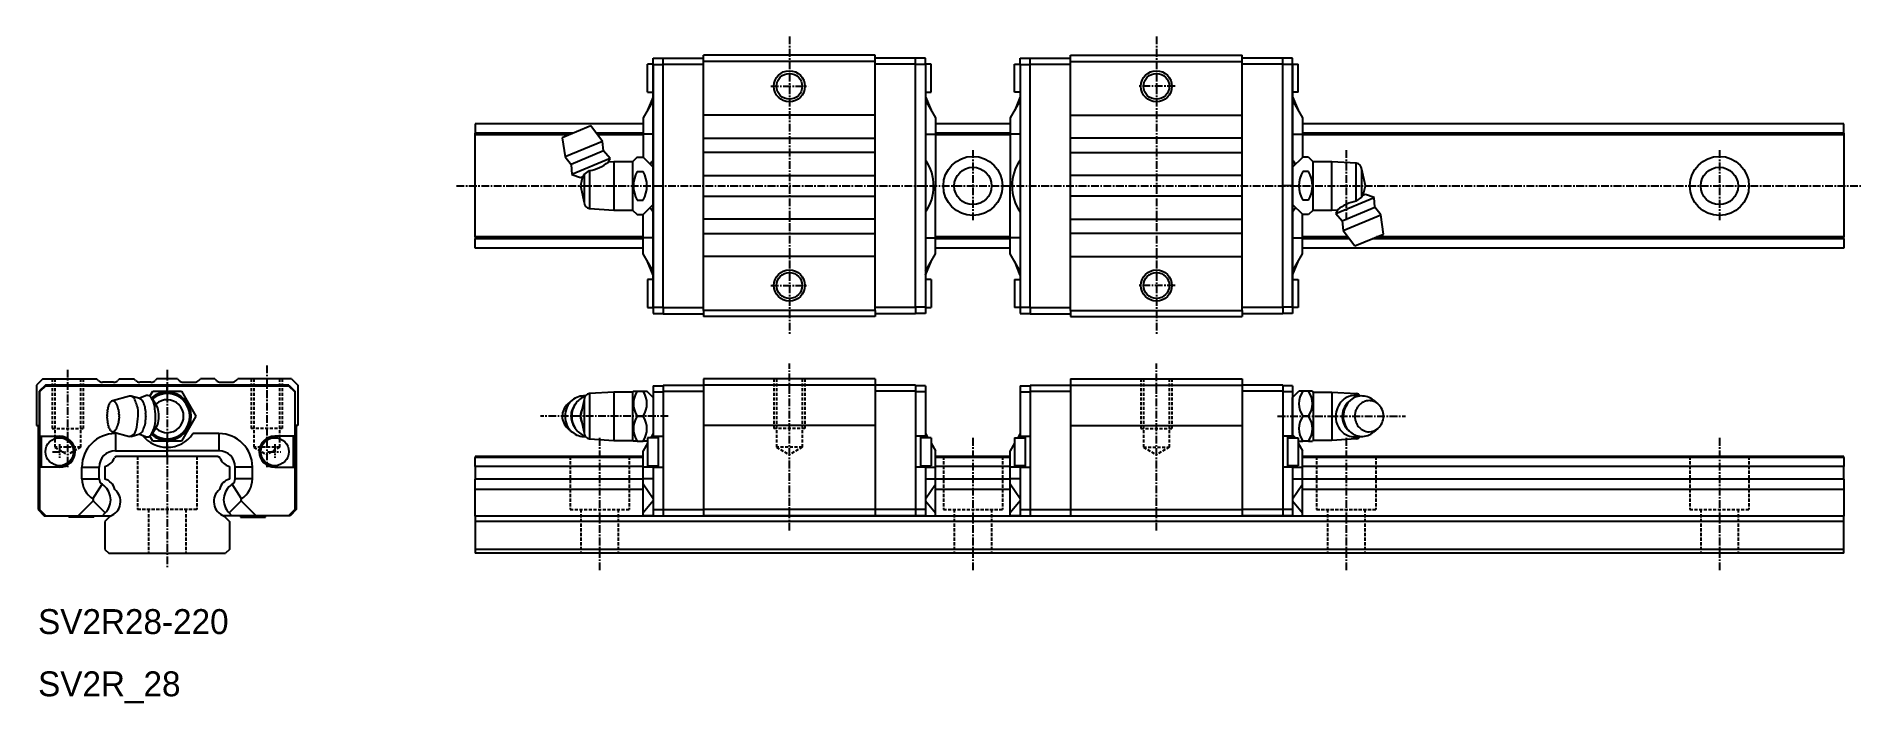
# Model space of a CAD drawing. Extents: x 10 to 303, y 9 to 116.
import ezdxf

# ---------------------------------------------------------------- set-up
doc = ezdxf.new("R2010")
doc.units = 0
doc.linetypes.add('CENTER', pattern=[2, 1.25, -0.25, 0.25, -0.25])
doc.linetypes.add('DASHED', pattern=[0.75, 0.5, -0.25])
doc.layers.get('0').update_dxf_attribs({"linetype": 'CONTINUOUS'})
doc.layers.add('CENTER', color=1, linetype='CENTER')

msp = doc.modelspace()

# ---------------------------------------------------------------- linework, layer by layer
at = {"color": 7, "linetype": 'CONTINUOUS'}
for p, q in [((107.97, 107.05), (107.97, 111.55)), ((108.87, 111.55), (107.97, 111.55)), ((108.87, 112.5), (110.47, 112.5)), ((108.87, 112.5), (110.47, 112.5)), ((108.87, 111.5), (108.87, 112.5)), ((108.87, 111.5), (108.87, 112.5)), ((110.47, 111.55), (110.47, 112.55)), ((110.47, 112.55), (116.97, 112.55)), ((110.47, 72.45), (110.47, 111.55)), ((110.47, 111.55), (116.97, 111.55)), ((144.57, 113), (116.97, 113)), ((116.97, 112), (116.97, 113)), ((116.97, 72), (116.97, 112)), ((144.57, 112), (116.97, 112)), ((144.57, 112), (144.57, 113)), ((151.07, 112.55), (144.57, 112.55)), ((144.57, 72), (144.57, 112)), ((151.07, 111.55), (144.57, 111.55)), ((151.07, 111.55), (151.07, 112.55)), ((152.67, 112.5), (151.07, 112.5)), ((151.07, 72.45), (151.07, 111.55)), ((152.67, 111.5), (152.67, 112.5)), ((153.57, 111.55), (152.67, 111.55)), ((153.57, 107.05), (153.57, 111.55)), ((166.97, 107.05), (166.97, 111.55)), ((166.97, 111.55), (167.87, 111.55)), ((167.87, 112.5), (169.47, 112.5)), ((167.87, 111.5), (167.87, 112.5)), ((169.47, 112.55), (175.97, 112.55)), ((169.47, 111.55), (169.47, 112.55)), ((169.47, 72.45), (169.47, 111.55)), ((169.47, 111.55), (175.97, 111.55)), ((175.97, 113), (203.57, 113)), ((175.97, 112), (175.97, 113)), ((175.97, 72), (175.97, 112)), ((175.97, 112), (203.57, 112)), ((203.57, 112), (203.57, 113)), ((210.07, 112.55), (203.57, 112.55)), ((203.57, 72), (203.57, 112)), ((210.07, 111.55), (203.57, 111.55)), ((210.07, 111.55), (210.07, 112.55)), ((211.67, 112.5), (210.07, 112.5)), ((211.67, 112.5), (210.07, 112.5)), ((210.07, 72.45), (210.07, 111.55)), ((211.67, 111.5), (211.67, 112.5)), ((211.67, 111.5), (211.67, 112.5)), ((211.67, 111.55), (212.57, 111.55)), ((212.57, 107.05), (212.57, 111.55)), ((108.87, 92), (108.87, 111.5)), ((108.87, 111.5), (108.87, 92)), ((108.87, 111.5), (110.47, 111.5)), ((108.87, 111.5), (110.47, 111.5)), ((152.67, 111.5), (151.07, 111.5)), ((152.67, 111.5), (152.67, 72.5)), ((167.87, 111.5), (169.47, 111.5)), ((167.87, 111.5), (167.87, 72.5)), ((211.67, 111.5), (210.07, 111.5)), ((211.67, 111.5), (210.07, 111.5)), ((211.67, 111.5), (211.67, 92)), ((211.67, 92), (211.67, 111.5)), ((108.87, 105.7), (107.27, 102.93)), ((108.87, 105.7), (107.27, 102.93)), ((107.97, 107.05), (108.87, 107.05)), ((108.87, 106.33), (107.99, 104.17)), ((108.87, 106.33), (107.99, 104.17)), ((152.67, 107.05), (153.57, 107.05)), ((152.67, 106.33), (153.55, 104.17)), ((152.67, 105.7), (154.27, 102.93)), ((167.87, 105.7), (166.27, 102.93)), ((167.87, 107.05), (166.97, 107.05)), ((167.87, 106.33), (166.99, 104.17)), ((212.57, 107.05), (211.67, 107.05)), ((211.67, 106.33), (212.55, 104.17)), ((211.67, 106.33), (212.55, 104.17)), ((211.67, 105.7), (213.27, 102.93)), ((211.67, 105.7), (213.27, 102.93)), ((107.27, 102.93), (107.27, 100.33)), ((107.27, 102.93), (107.27, 100.33)), ((144.57, 103.35), (116.97, 103.35)), ((154.27, 102.93), (154.27, 100.33)), ((166.27, 102.93), (166.27, 100.33)), ((175.97, 103.35), (203.57, 103.35)), ((213.27, 102.93), (213.27, 100.33)), ((213.27, 102.93), (213.27, 100.33)), ((107.27, 102), (80.27, 102)), ((80.27, 102), (80.27, 100.48)), ((96.09, 100.48), (80.27, 100.48)), ((80.27, 100.2), (80.27, 100.48)), ((80.27, 83.8), (80.27, 100.2)), ((95.4, 100.2), (80.27, 100.2)), ((98.88, 101.64), (94.26, 99.73)), ((100.73, 99.16), (98.88, 101.64)), ((107.27, 100.48), (99.75, 100.48)), ((107.27, 100.2), (99.96, 100.2)), ((107.27, 100.33), (107.27, 96.6)), ((107.27, 100.33), (107.27, 96.6)), ((108.87, 100.33), (107.27, 100.33)), ((108.87, 100.33), (107.27, 100.33)), ((152.67, 100.33), (154.27, 100.33)), ((166.27, 102), (154.27, 102)), ((166.27, 100.48), (154.27, 100.48)), ((154.27, 100.33), (154.27, 92)), ((166.27, 100.2), (154.27, 100.2)), ((166.27, 100.33), (166.27, 92)), ((167.87, 100.33), (166.27, 100.33)), ((211.67, 100.33), (213.27, 100.33)), ((211.67, 100.33), (213.27, 100.33)), ((300.27, 102), (213.27, 102)), ((300.27, 100.48), (213.27, 100.48)), ((213.27, 100.33), (213.27, 96.6)), ((213.27, 100.33), (213.27, 96.6)), ((300.27, 100.2), (213.27, 100.2)), ((300.27, 100.48), (300.27, 102)), ((300.27, 100.48), (300.27, 100.2)), ((300.27, 100.2), (300.27, 83.8)), ((94.26, 99.73), (94.71, 96.67)), ((100.73, 99.16), (94.71, 96.67)), ((100.91, 97.61), (95.68, 95.44)), ((100.91, 97.61), (100.73, 99.16)), ((101.96, 96.42), (100.91, 97.61)), ((116.97, 99.65), (144.57, 99.65)), ((144.57, 97.35), (116.97, 97.35)), ((203.57, 99.65), (175.97, 99.65)), ((175.97, 97.35), (203.57, 97.35)), ((94.71, 96.67), (95.68, 95.44)), ((95.68, 95.44), (95.78, 93.86)), ((101.96, 96.42), (95.78, 93.86)), ((97.77, 93.81), (98.65, 94.45)), ((98.65, 94.45), (98.65, 88.36)), ((101.68, 95.82), (101.96, 96.42)), ((102.57, 95.87), (101.68, 95.82)), ((101.68, 95.82), (101.68, 95.82)), ((101.68, 95.82), (101.68, 95.82)), ((102.57, 95.87), (102.57, 88.12)), ((105.57, 95.87), (102.57, 95.87)), ((106.31, 96.62), (105.57, 95.87)), ((105.57, 95.87), (105.57, 88.12)), ((106.31, 96.62), (107.25, 96.62)), ((106.31, 94.31), (107.25, 94.31)), ((108.87, 95), (107.25, 96.62)), ((211.67, 95), (213.29, 96.62)), ((214.23, 96.62), (213.29, 96.62)), ((214.23, 94.31), (213.29, 94.31)), ((214.23, 96.62), (214.97, 95.87)), ((217.97, 95.87), (214.97, 95.87)), ((214.97, 88.12), (214.97, 95.87)), ((217.97, 88.12), (217.97, 95.87)), ((221.89, 95.64), (217.97, 95.87)), ((221.89, 89.55), (221.89, 95.64)), ((222.77, 90.19), (222.77, 94.65)), ((223.37, 92), (222.77, 94.65)), ((95.78, 93.86), (97.17, 93.36)), ((97.17, 93.36), (97.65, 93.55)), ((97.51, 93.5), (97.17, 92)), ((97.17, 92), (97.77, 89.35)), ((97.65, 93.55), (97.77, 93.81)), ((97.77, 93.81), (97.77, 89.35)), ((108.87, 72.5), (108.87, 92)), ((108.87, 92), (108.87, 72.5)), ((108.87, 92), (108.87, 72.5)), ((108.87, 92), (110.47, 92)), ((116.97, 93.65), (144.57, 93.65)), ((154.27, 92), (153.94, 92)), ((154.27, 83.67), (154.27, 92)), ((166.27, 83.67), (166.27, 92)), ((166.27, 92), (166.6, 92)), ((203.57, 93.65), (175.97, 93.65)), ((211.67, 92), (210.07, 92)), ((211.67, 92), (211.67, 72.5)), ((211.67, 92), (211.67, 72.5)), ((211.67, 72.5), (211.67, 92)), ((223.03, 90.5), (223.37, 92)), ((98.65, 88.36), (102.57, 88.12)), ((102.57, 88.12), (105.57, 88.12)), ((105.57, 88.12), (106.31, 87.38)), ((106.31, 89.69), (107.25, 89.69)), ((107.25, 87.38), (108.87, 89)), ((116.97, 90.35), (144.57, 90.35)), ((203.57, 90.35), (175.97, 90.35)), ((213.29, 87.38), (211.67, 89)), ((214.23, 89.69), (213.29, 89.69)), ((214.97, 88.12), (214.23, 87.38)), ((214.97, 88.12), (217.97, 88.12)), ((217.97, 88.12), (218.86, 88.18)), ((218.59, 87.58), (224.76, 90.14)), ((218.86, 88.18), (218.59, 87.58)), ((218.86, 88.18), (218.86, 88.18)), ((218.86, 88.18), (218.86, 88.18)), ((219.63, 86.39), (224.86, 88.56)), ((221.89, 89.55), (222.77, 90.19)), ((222.77, 90.19), (222.89, 90.45)), ((223.37, 90.64), (222.89, 90.45)), ((224.76, 90.14), (223.37, 90.64)), ((224.86, 88.56), (224.76, 90.14)), ((225.83, 87.33), (224.86, 88.56)), ((106.31, 87.38), (107.25, 87.38)), ((107.27, 83.67), (107.27, 87.4)), ((107.27, 83.67), (107.27, 87.4)), ((107.27, 83.67), (107.27, 87.4)), ((144.57, 86.65), (116.97, 86.65)), ((175.97, 86.65), (203.57, 86.65)), ((213.27, 83.67), (213.27, 87.4)), ((213.27, 83.67), (213.27, 87.4)), ((213.27, 83.67), (213.27, 87.4)), ((214.23, 87.38), (213.29, 87.38)), ((218.59, 87.58), (219.63, 86.39)), ((219.63, 86.39), (219.81, 84.84)), ((219.81, 84.84), (225.83, 87.33)), ((226.28, 84.27), (225.83, 87.33)), ((107.27, 83.8), (80.27, 83.8)), ((80.27, 83.8), (80.27, 83.52)), ((107.27, 83.52), (80.27, 83.52)), ((80.27, 82), (80.27, 83.52)), ((107.27, 81.07), (107.27, 83.67)), ((108.87, 83.67), (107.27, 83.67)), ((107.27, 81.07), (107.27, 83.67)), ((108.87, 83.67), (107.27, 83.67)), ((107.27, 81.07), (107.27, 83.67)), ((108.87, 83.67), (107.27, 83.67)), ((116.97, 84.35), (144.57, 84.35)), ((152.67, 83.67), (154.27, 83.67)), ((166.27, 83.8), (154.27, 83.8)), ((154.27, 81.07), (154.27, 83.67)), ((166.27, 83.52), (154.27, 83.52)), ((167.87, 83.67), (166.27, 83.67)), ((166.27, 81.07), (166.27, 83.67)), ((203.57, 84.35), (175.97, 84.35)), ((211.67, 83.67), (213.27, 83.67)), ((211.67, 83.67), (213.27, 83.67)), ((211.67, 83.67), (213.27, 83.67)), ((220.58, 83.8), (213.27, 83.8)), ((213.27, 81.07), (213.27, 83.67)), ((213.27, 81.07), (213.27, 83.67)), ((213.27, 81.07), (213.27, 83.67)), ((220.79, 83.52), (213.27, 83.52)), ((219.81, 84.84), (221.66, 82.36)), ((221.66, 82.36), (226.28, 84.27)), ((300.27, 83.52), (224.45, 83.52)), ((300.27, 83.8), (225.14, 83.8)), ((300.27, 83.52), (300.27, 83.8)), ((300.27, 83.52), (300.27, 82)), ((107.27, 82), (80.27, 82)), ((108.87, 78.3), (107.27, 81.07)), ((108.87, 78.3), (107.27, 81.07)), ((108.87, 78.3), (107.27, 81.07)), ((108.87, 77.67), (107.99, 79.83)), ((108.87, 77.67), (107.99, 79.83)), ((108.87, 77.67), (107.99, 79.83)), ((144.57, 80.65), (116.97, 80.65)), ((152.67, 78.3), (154.27, 81.07)), ((152.67, 77.67), (153.55, 79.83)), ((166.27, 82), (154.27, 82)), ((167.87, 78.3), (166.27, 81.07)), ((167.87, 77.67), (166.99, 79.83)), ((175.97, 80.65), (203.57, 80.65)), ((211.67, 78.3), (213.27, 81.07)), ((211.67, 78.3), (213.27, 81.07)), ((211.67, 78.3), (213.27, 81.07)), ((211.67, 77.67), (212.55, 79.83)), ((211.67, 77.67), (212.55, 79.83)), ((211.67, 77.67), (212.55, 79.83)), ((300.27, 82), (213.27, 82)), ((108.87, 76.95), (107.97, 76.95)), ((107.97, 76.95), (107.97, 72.45)), ((153.57, 76.95), (152.67, 76.95)), ((153.57, 76.95), (153.57, 72.45)), ((166.97, 76.95), (166.97, 72.45)), ((166.97, 76.95), (167.87, 76.95)), ((211.67, 76.95), (212.57, 76.95)), ((212.57, 76.95), (212.57, 72.45)), ((107.97, 72.45), (108.87, 72.45)), ((108.87, 72.5), (108.87, 71.5)), ((108.87, 72.5), (108.87, 71.5)), ((108.87, 72.5), (108.87, 71.5)), ((108.87, 72.5), (110.47, 72.5)), ((108.87, 72.5), (110.47, 72.5)), ((108.87, 72.5), (110.47, 72.5)), ((108.87, 71.5), (110.47, 71.5)), ((108.87, 71.5), (110.47, 71.5)), ((108.87, 71.5), (110.47, 71.5)), ((110.47, 72.45), (110.47, 71.45)), ((110.47, 72.45), (116.97, 72.45)), ((110.47, 71.45), (116.97, 71.45)), ((144.57, 72), (116.97, 72)), ((116.97, 72), (116.97, 71)), ((144.57, 71), (116.97, 71)), ((151.07, 72.45), (144.57, 72.45)), ((144.57, 72), (144.57, 71)), ((151.07, 71.45), (144.57, 71.45)), ((152.67, 72.5), (151.07, 72.5)), ((151.07, 72.45), (151.07, 71.45)), ((152.67, 71.5), (151.07, 71.5)), ((152.67, 72.5), (152.67, 71.5)), ((152.67, 72.45), (153.57, 72.45)), ((167.87, 72.45), (166.97, 72.45)), ((167.87, 72.5), (169.47, 72.5)), ((167.87, 72.5), (167.87, 71.5)), ((167.87, 71.5), (169.47, 71.5)), ((169.47, 72.45), (169.47, 71.45)), ((169.47, 72.45), (175.97, 72.45)), ((169.47, 71.45), (175.97, 71.45)), ((175.97, 72), (203.57, 72)), ((175.97, 72), (175.97, 71)), ((175.97, 71), (203.57, 71)), ((210.07, 72.45), (203.57, 72.45)), ((203.57, 72), (203.57, 71)), ((210.07, 71.45), (203.57, 71.45)), ((211.67, 72.5), (210.07, 72.5)), ((211.67, 72.5), (210.07, 72.5)), ((211.67, 72.5), (210.07, 72.5)), ((210.07, 72.45), (210.07, 71.45)), ((211.67, 71.5), (210.07, 71.5)), ((211.67, 71.5), (210.07, 71.5)), ((211.67, 71.5), (210.07, 71.5)), ((211.67, 72.5), (211.67, 71.5)), ((211.67, 72.5), (211.67, 71.5)), ((211.67, 72.5), (211.67, 71.5)), ((212.57, 72.45), (211.67, 72.45)), ((10.75, 61), (9.75, 60)), ((9.75, 60), (9.75, 53.5)), ((11.2, 60), (10.2, 59)), ((10.2, 59), (10.2, 40)), ((11.25, 59.9), (10.25, 58.9)), ((11.25, 59.9), (10.25, 58.9)), ((10.25, 58.9), (10.25, 51.8)), ((10.25, 58.9), (10.25, 51.8)), ((10.75, 61), (19.4, 61)), ((50.3, 60), (11.2, 60)), ((30.75, 59.9), (11.25, 59.9)), ((11.25, 59.9), (30.75, 59.9)), ((19.66, 60.74), (19.4, 61)), ((22.14, 60.45), (20.36, 60.45)), ((23.1, 61), (22.84, 60.74)), ((23.1, 61), (25.4, 61)), ((25.66, 60.74), (25.4, 61)), ((28.14, 60.45), (26.36, 60.45)), ((27.98, 58.2), (28.44, 59)), ((28.44, 59), (33.06, 59)), ((29.1, 61), (28.84, 60.74)), ((32.4, 61), (29.1, 61)), ((50.25, 59.9), (30.75, 59.9)), ((30.75, 59.9), (50.25, 59.9)), ((30.75, 59.9), (50.25, 59.9)), ((30.75, 59), (30.75, 59.9)), ((32.4, 61), (32.66, 60.74)), ((33.06, 59), (35.37, 55)), ((33.36, 60.45), (35.14, 60.45)), ((35.84, 60.74), (36.1, 61)), ((38.4, 61), (36.1, 61)), ((38.4, 61), (38.66, 60.74)), ((39.36, 60.45), (41.14, 60.45)), ((41.84, 60.74), (42.1, 61)), ((50.75, 61), (42.1, 61)), ((50.25, 59.9), (51.25, 58.9)), ((50.25, 59.9), (51.25, 58.9)), ((50.25, 59.9), (51.25, 58.9)), ((50.3, 60), (51.3, 59)), ((50.75, 61), (51.75, 60)), ((51.25, 58.9), (51.25, 51.8)), ((51.25, 58.9), (51.25, 51.8)), ((51.25, 58.9), (51.25, 51.8)), ((51.3, 59), (51.3, 40)), ((51.75, 60), (51.75, 53.5)), ((102.57, 58.87), (98.65, 58.64)), ((105.57, 58.87), (102.57, 58.87)), ((102.57, 58.87), (102.57, 51.12)), ((105.7, 59), (105.57, 58.87)), ((105.57, 58.87), (105.57, 51.12)), ((105.7, 59), (106.31, 59)), ((106.31, 59), (107.25, 59)), ((107.25, 59), (107.87, 59)), ((108.87, 58), (107.87, 59)), ((108.87, 59.9), (110.47, 59.9)), ((108.87, 59.9), (110.47, 59.9)), ((108.87, 59.9), (110.47, 59.9)), ((108.87, 59.9), (108.87, 58.9)), ((108.87, 59.9), (108.87, 58.9)), ((108.87, 59.9), (108.87, 58.9)), ((108.87, 58.9), (110.47, 58.9)), ((108.87, 58.9), (110.47, 58.9)), ((108.87, 58.9), (110.47, 58.9)), ((108.87, 58.9), (108.87, 51.8)), ((108.87, 58.9), (108.87, 51.8)), ((108.87, 58.9), (108.87, 51.8)), ((110.47, 60), (110.47, 59)), ((110.47, 60), (116.97, 60)), ((110.47, 59), (110.47, 40)), ((110.47, 59), (116.97, 59)), ((144.57, 61), (116.97, 61)), ((116.97, 61), (116.97, 60)), ((144.57, 60), (116.97, 60)), ((116.97, 60), (116.97, 53.5)), ((144.57, 61), (144.57, 60)), ((151.07, 60), (144.57, 60)), ((144.57, 60), (144.57, 53.5)), ((151.07, 59), (144.57, 59)), ((151.07, 60), (151.07, 59)), ((152.67, 59.9), (151.07, 59.9)), ((151.07, 59), (151.07, 40)), ((152.67, 58.9), (151.07, 58.9)), ((152.67, 59.9), (152.67, 58.9)), ((152.67, 58.9), (152.67, 51.8)), ((167.87, 59.9), (169.47, 59.9)), ((167.87, 59.9), (167.87, 58.9)), ((167.87, 58.9), (169.47, 58.9)), ((167.87, 58.9), (167.87, 51.8)), ((169.47, 60), (175.97, 60)), ((169.47, 60), (169.47, 59)), ((169.47, 59), (169.47, 40)), ((169.47, 59), (175.97, 59)), ((175.97, 61), (203.57, 61)), ((175.97, 61), (175.97, 60)), ((175.97, 60), (203.57, 60)), ((175.97, 60), (175.97, 53.5)), ((203.57, 61), (203.57, 60)), ((203.57, 60), (203.57, 53.5)), ((210.07, 60), (203.57, 60)), ((210.07, 59), (203.57, 59)), ((210.07, 60), (210.07, 59)), ((211.67, 59.9), (210.07, 59.9)), ((211.67, 59.9), (210.07, 59.9)), ((211.67, 59.9), (210.07, 59.9)), ((210.07, 59), (210.07, 40)), ((211.67, 58.9), (210.07, 58.9)), ((211.67, 58.9), (210.07, 58.9)), ((211.67, 58.9), (210.07, 58.9)), ((211.67, 59.9), (211.67, 58.9)), ((211.67, 59.9), (211.67, 58.9)), ((211.67, 59.9), (211.67, 58.9)), ((211.67, 58), (212.67, 59)), ((211.67, 58.9), (211.67, 51.8)), ((211.67, 58.9), (211.67, 51.8)), ((211.67, 58.9), (211.67, 51.8)), ((213.29, 59), (212.67, 59)), ((214.23, 59), (213.29, 59)), ((214.85, 59), (214.23, 59)), ((214.85, 59), (214.97, 58.87)), ((214.97, 58.87), (214.97, 55)), ((214.97, 58.87), (217.97, 58.87)), ((217.97, 58.87), (217.97, 55)), ((217.97, 58.87), (221.89, 58.64)), ((24.71, 58.24), (21.97, 57.49)), ((26.35, 57.82), (24.98, 58.24)), ((27.43, 58.31), (26.21, 57.86)), ((28.61, 57.42), (28.19, 57.98)), ((28.94, 56.93), (28.61, 57.42)), ((29.2, 56.43), (28.94, 56.93)), ((95.88, 57.58), (95.16, 56.98)), ((97.77, 57.65), (97.17, 55)), ((97.77, 57.65), (97.77, 52.35)), ((98.65, 58.64), (98.65, 51.36)), ((211.67, 52), (211.67, 58)), ((220.45, 57.07), (220.76, 57.38)), ((221.89, 58.64), (221.89, 58.33)), ((224.66, 57.58), (225.38, 56.98)), ((9.75, 53.5), (10, 53.5)), ((10, 53.5), (10, 40)), ((28.61, 52.58), (28.94, 53.07)), ((28.94, 53.07), (29.2, 53.57)), ((35.37, 55), (33.06, 51)), ((51.5, 53.5), (51.5, 40)), ((51.75, 53.5), (51.5, 53.5)), ((97.17, 55), (97.77, 52.35)), ((106.31, 55), (107.25, 55)), ((116.97, 53.5), (116.97, 40)), ((144.57, 53.5), (116.97, 53.5)), ((144.57, 53.5), (144.57, 40)), ((175.97, 53.5), (203.57, 53.5)), ((175.97, 53.5), (175.97, 40)), ((203.57, 53.5), (203.57, 40)), ((214.23, 55), (213.29, 55)), ((214.97, 55), (214.97, 51.12)), ((217.97, 55), (217.97, 51.12)), ((220.76, 52.62), (220.45, 52.93)), ((225.38, 53.02), (224.66, 52.42)), ((10.25, 51.8), (13.45, 51.8)), ((10.25, 51.8), (13.45, 51.8)), ((10.5, 51.8), (10.5, 46.8)), ((10.5, 51.8), (10.5, 46.8)), ((21.97, 52.51), (24.71, 51.76)), ((22.42, 52.2), (22.42, 49.43)), ((22.42, 52.2), (22.42, 49.43)), ((24.98, 51.76), (26.35, 52.18)), ((26.21, 52.14), (27.43, 51.69)), ((28.44, 51), (27.98, 51.8)), ((28.19, 52.02), (28.61, 52.58)), ((33.06, 51), (28.44, 51)), ((30.75, 50), (30.75, 51)), ((30.75, 49.43), (30.75, 50)), ((30.75, 49.43), (30.75, 50)), ((30.75, 49.43), (30.75, 50)), ((39.08, 52.2), (34.89, 52.2)), ((39.08, 52.2), (34.89, 52.2)), ((39.08, 52.2), (34.89, 52.2)), ((39.08, 52.2), (39.08, 49.43)), ((39.08, 52.2), (39.08, 49.43)), ((39.08, 52.2), (39.08, 49.43)), ((51.25, 51.8), (48.05, 51.8)), ((51.25, 51.8), (48.05, 51.8)), ((51.25, 51.8), (48.05, 51.8)), ((51, 51.8), (51, 46.8)), ((51, 51.8), (51, 46.8)), ((98.65, 51.36), (102.57, 51.12)), ((102.57, 51.12), (105.57, 51.12)), ((105.57, 51.12), (105.7, 51)), ((106.31, 51), (105.7, 51)), ((106.31, 51), (107.25, 51)), ((107.87, 51), (107.25, 51)), ((107.97, 50.64), (107.27, 49.43)), ((107.97, 50.64), (107.27, 49.43)), ((107.97, 50.64), (107.27, 49.43)), ((107.87, 51), (107.97, 51.1)), ((107.97, 51.55), (107.97, 47.05)), ((109.67, 51.55), (107.97, 51.55)), ((108.42, 51.55), (108.6, 51.73)), ((108.87, 52.2), (108.5, 51.55)), ((108.87, 52.2), (108.5, 51.55)), ((108.87, 52.2), (108.5, 51.55)), ((108.87, 51.8), (110.47, 51.8)), ((108.87, 51.8), (110.47, 51.8)), ((108.87, 51.8), (110.47, 51.8)), ((108.87, 51.55), (108.87, 51.8)), ((108.87, 51.55), (108.87, 51.8)), ((108.87, 51.55), (108.87, 51.8)), ((109.67, 51.8), (109.67, 46.8)), ((109.67, 51.8), (109.67, 46.8)), ((152.67, 51.8), (151.07, 51.8)), ((151.87, 51.8), (151.87, 46.8)), ((153.57, 51.55), (151.87, 51.55)), ((152.67, 52.2), (153.05, 51.55)), ((152.67, 51.55), (152.67, 51.8)), ((153.57, 51.55), (153.57, 47.05)), ((153.57, 50.64), (154.27, 49.43)), ((166.97, 50.64), (166.27, 49.43)), ((166.97, 51.55), (166.97, 47.05)), ((166.97, 51.55), (168.67, 51.55)), ((167.87, 52.2), (167.5, 51.55)), ((167.87, 51.8), (169.47, 51.8)), ((167.87, 51.55), (167.87, 51.8)), ((168.67, 51.8), (168.67, 46.8)), ((211.67, 51.8), (210.07, 51.8)), ((211.67, 51.8), (210.07, 51.8)), ((211.67, 51.8), (210.07, 51.8)), ((210.87, 51.8), (210.87, 46.8)), ((210.87, 51.8), (210.87, 46.8)), ((210.87, 51.55), (212.57, 51.55)), ((212.12, 51.55), (211.67, 52)), ((211.67, 51.55), (211.67, 51.8)), ((211.67, 51.55), (211.67, 51.8)), ((211.67, 51.55), (211.67, 51.8)), ((212.57, 51.55), (212.57, 47.05)), ((212.67, 51), (212.57, 51.1)), ((212.67, 51), (212.57, 51.1)), ((212.57, 50.64), (213.27, 49.43)), ((212.57, 50.64), (213.27, 49.43)), ((212.57, 50.64), (213.27, 49.43)), ((212.67, 51), (213.29, 51)), ((214.23, 51), (213.29, 51)), ((214.23, 51), (214.85, 51)), ((214.97, 51.12), (214.85, 51)), ((217.97, 51.12), (214.97, 51.12)), ((221.89, 51.36), (217.97, 51.12)), ((221.89, 51.67), (221.89, 51.36)), ((22.55, 48.5), (22.27, 48.34)), ((22.42, 49.43), (30.75, 49.43)), ((22.42, 49.43), (30.75, 49.43)), ((38.95, 48.5), (22.55, 48.5)), ((39.08, 49.43), (30.75, 49.43)), ((39.08, 49.43), (30.75, 49.43)), ((39.08, 49.43), (30.75, 49.43)), ((30.75, 48.5), (30.75, 49.43)), ((38.95, 48.5), (39.23, 48.34)), ((107.27, 48.5), (80.27, 48.5)), ((80.27, 48.5), (80.27, 48.34)), ((107.27, 48.34), (80.27, 48.34)), ((80.27, 46.94), (80.27, 48.34)), ((107.27, 46.83), (107.27, 49.43)), ((107.27, 46.83), (107.27, 49.43)), ((107.27, 46.83), (107.27, 49.43)), ((107.97, 47.05), (109.67, 47.05)), ((108.87, 46.8), (108.87, 47.05)), ((108.87, 46.8), (108.87, 47.05)), ((108.87, 46.8), (108.87, 47.05)), ((151.87, 47.05), (153.57, 47.05)), ((152.67, 46.8), (152.67, 47.05)), ((154.27, 46.83), (154.27, 49.43)), ((166.27, 48.5), (154.27, 48.5)), ((166.27, 48.34), (154.27, 48.34)), ((166.27, 46.83), (166.27, 49.43)), ((168.67, 47.05), (166.97, 47.05)), ((167.87, 46.8), (167.87, 47.05)), ((212.57, 47.05), (210.87, 47.05)), ((211.67, 46.8), (211.67, 47.05)), ((211.67, 46.8), (211.67, 47.05)), ((211.67, 46.8), (211.67, 47.05)), ((213.27, 46.83), (213.27, 49.43)), ((213.27, 46.83), (213.27, 49.43)), ((213.27, 46.83), (213.27, 49.43)), ((300.27, 48.5), (213.27, 48.5)), ((300.27, 48.34), (213.27, 48.34)), ((300.27, 48.34), (300.27, 48.5)), ((300.27, 48.34), (300.27, 46.94)), ((10.25, 46.8), (10.25, 40)), ((10.25, 46.8), (10.25, 40)), ((13.45, 46.8), (10.25, 46.8)), ((13.45, 46.8), (10.25, 46.8)), ((17.05, 44.92), (17.05, 46.83)), ((17.05, 46.83), (19.82, 46.83)), ((17.05, 44.92), (17.05, 46.83)), ((17.05, 46.83), (19.82, 46.83)), ((17.05, 44.92), (19.82, 44.92)), ((17.05, 44.92), (19.82, 44.92)), ((18.8, 41.73), (20.29, 44.07)), ((18.8, 41.73), (20.29, 44.07)), ((19.82, 44.92), (19.82, 46.83)), ((19.82, 44.92), (19.82, 46.83)), ((20.75, 46.94), (20.75, 44.86)), ((40.75, 46.94), (40.75, 44.86)), ((42.7, 41.73), (41.21, 44.07)), ((42.7, 41.73), (41.21, 44.07)), ((42.7, 41.73), (41.21, 44.07)), ((44.45, 46.83), (41.68, 46.83)), ((41.68, 44.92), (41.68, 46.83)), ((44.45, 46.83), (41.68, 46.83)), ((41.68, 44.92), (41.68, 46.83)), ((44.45, 46.83), (41.68, 46.83)), ((41.68, 44.92), (41.68, 46.83)), ((44.45, 44.92), (41.68, 44.92)), ((44.45, 44.92), (41.68, 44.92)), ((44.45, 44.92), (41.68, 44.92)), ((44.45, 44.92), (44.45, 46.83)), ((44.45, 44.92), (44.45, 46.83)), ((44.45, 44.92), (44.45, 46.83)), ((48.05, 46.8), (51.25, 46.8)), ((48.05, 46.8), (51.25, 46.8)), ((48.05, 46.8), (51.25, 46.8)), ((51.25, 46.8), (51.25, 40)), ((51.25, 46.8), (51.25, 40)), ((51.25, 46.8), (51.25, 40)), ((107.27, 46.94), (80.27, 46.94)), ((80.27, 46.94), (80.27, 44.86)), ((107.27, 44.86), (80.27, 44.86)), ((80.27, 43.24), (80.27, 44.86)), ((107.27, 44.92), (107.27, 46.83)), ((108.87, 46.83), (107.27, 46.83)), ((107.27, 44.92), (107.27, 46.83)), ((108.87, 46.83), (107.27, 46.83)), ((107.27, 44.92), (107.27, 46.83)), ((108.87, 46.83), (107.27, 46.83)), ((108.87, 44.92), (107.27, 44.92)), ((107.27, 44.07), (107.27, 44.92)), ((108.87, 44.92), (107.27, 44.92)), ((107.27, 44.07), (107.27, 44.92)), ((108.87, 44.92), (107.27, 44.92)), ((107.27, 44.07), (107.27, 44.92)), ((107.27, 39.46), (107.27, 44.07)), ((108.87, 41.73), (107.27, 44.07)), ((107.27, 39.46), (107.27, 44.07)), ((108.87, 41.73), (107.27, 44.07)), ((107.27, 39.46), (107.27, 44.07)), ((108.87, 41.73), (107.27, 44.07)), ((108.87, 46.8), (110.47, 46.8)), ((108.87, 46.8), (110.47, 46.8)), ((108.87, 46.8), (110.47, 46.8)), ((108.87, 46.8), (108.87, 40)), ((108.87, 46.8), (108.87, 40)), ((108.87, 46.8), (108.87, 40)), ((152.67, 46.8), (151.07, 46.8)), ((152.67, 46.83), (154.27, 46.83)), ((152.67, 46.8), (152.67, 40)), ((152.67, 44.92), (154.27, 44.92)), ((152.67, 41.73), (154.27, 44.07)), ((166.27, 46.94), (154.27, 46.94)), ((154.27, 44.92), (154.27, 46.83)), ((154.27, 44.07), (154.27, 44.92)), ((166.27, 44.86), (154.27, 44.86)), ((154.27, 39.46), (154.27, 44.07)), ((167.87, 46.83), (166.27, 46.83)), ((166.27, 44.92), (166.27, 46.83)), ((166.27, 44.07), (166.27, 44.92)), ((167.87, 44.92), (166.27, 44.92)), ((167.87, 41.73), (166.27, 44.07)), ((166.27, 39.46), (166.27, 44.07)), ((167.87, 46.8), (169.47, 46.8)), ((167.87, 46.8), (167.87, 40)), ((211.67, 46.8), (210.07, 46.8)), ((211.67, 46.8), (210.07, 46.8)), ((211.67, 46.8), (210.07, 46.8)), ((211.67, 46.83), (213.27, 46.83)), ((211.67, 46.83), (213.27, 46.83)), ((211.67, 46.83), (213.27, 46.83)), ((211.67, 46.8), (211.67, 40)), ((211.67, 46.8), (211.67, 40)), ((211.67, 46.8), (211.67, 40)), ((211.67, 44.92), (213.27, 44.92)), ((211.67, 44.92), (213.27, 44.92)), ((211.67, 44.92), (213.27, 44.92)), ((211.67, 41.73), (213.27, 44.07)), ((211.67, 41.73), (213.27, 44.07)), ((211.67, 41.73), (213.27, 44.07)), ((300.27, 46.94), (213.27, 46.94)), ((213.27, 44.92), (213.27, 46.83)), ((213.27, 44.92), (213.27, 46.83)), ((213.27, 44.92), (213.27, 46.83)), ((213.27, 44.07), (213.27, 44.92)), ((213.27, 44.07), (213.27, 44.92)), ((213.27, 44.07), (213.27, 44.92)), ((300.27, 44.86), (213.27, 44.86)), ((213.27, 39.46), (213.27, 44.07)), ((213.27, 39.46), (213.27, 44.07)), ((213.27, 39.46), (213.27, 44.07)), ((300.27, 44.86), (300.27, 46.94)), ((300.27, 44.86), (300.27, 43.24)), ((16.42, 39), (18.84, 41.42)), ((16.42, 39), (18.84, 41.42)), ((18.84, 41.42), (20.8, 39.46)), ((18.84, 41.42), (20.8, 39.46)), ((42.66, 41.42), (40.7, 39.46)), ((42.66, 41.42), (40.7, 39.46)), ((42.66, 41.42), (40.7, 39.46)), ((45.08, 39), (42.66, 41.42)), ((45.08, 39), (42.66, 41.42)), ((45.08, 39), (42.66, 41.42)), ((107.27, 43.24), (80.27, 43.24)), ((80.27, 38.95), (80.27, 43.24)), ((108.87, 41.42), (107.27, 39.46)), ((108.87, 41.42), (107.27, 39.46)), ((108.87, 41.42), (107.27, 39.46)), ((152.67, 41.42), (154.27, 39.46)), ((166.27, 43.24), (154.27, 43.24)), ((167.87, 41.42), (166.27, 39.46)), ((211.67, 41.42), (213.27, 39.46)), ((211.67, 41.42), (213.27, 39.46)), ((211.67, 41.42), (213.27, 39.46)), ((300.27, 43.24), (213.27, 43.24)), ((300.27, 43.24), (300.27, 38.95)), ((10, 40), (11, 39)), ((10.2, 40), (11.2, 39)), ((10.25, 40), (11.25, 39)), ((10.25, 40), (11.25, 39)), ((11, 39), (11.2, 39)), ((11.2, 39), (11.25, 39)), ((11.25, 39), (16.42, 39)), ((11.25, 39), (16.42, 39)), ((14.95, 39), (14.95, 38.8)), ((18.95, 38.8), (14.95, 38.8)), ((16.42, 39), (20.33, 39)), ((16.42, 39), (20.33, 39)), ((18.95, 38.8), (18.95, 39)), ((20.33, 39), (20.8, 39.46)), ((20.33, 39), (20.8, 39.46)), ((20.33, 39), (21.73, 39)), ((20.33, 39), (21.73, 39)), ((21.6, 38.95), (20.75, 38.1)), ((41.17, 39), (39.77, 39)), ((41.17, 39), (39.77, 39)), ((41.17, 39), (39.77, 39)), ((39.9, 38.95), (40.75, 38.1)), ((41.17, 39), (40.7, 39.46)), ((41.17, 39), (40.7, 39.46)), ((41.17, 39), (40.7, 39.46)), ((45.08, 39), (41.17, 39)), ((45.08, 39), (41.17, 39)), ((45.08, 39), (41.17, 39)), ((42.55, 39), (42.55, 38.8)), ((42.55, 38.8), (46.55, 38.8)), ((50.25, 39), (45.08, 39)), ((50.25, 39), (45.08, 39)), ((50.25, 39), (45.08, 39)), ((46.55, 38.8), (46.55, 39)), ((51.25, 40), (50.25, 39)), ((51.25, 40), (50.25, 39)), ((51.25, 40), (50.25, 39)), ((50.3, 39), (50.25, 39)), ((51.3, 40), (50.3, 39)), ((50.5, 39), (50.3, 39)), ((51.5, 40), (50.5, 39)), ((300.27, 38.95), (80.27, 38.95)), ((80.27, 38.95), (80.27, 38.1)), ((107.27, 39), (107.27, 39.46)), ((107.27, 39), (107.27, 39.46)), ((107.27, 39), (107.27, 39.46)), ((108.87, 39), (107.27, 39)), ((108.87, 39), (107.27, 39)), ((108.87, 39), (107.27, 39)), ((108.87, 40), (110.47, 40)), ((108.87, 40), (110.47, 40)), ((108.87, 40), (110.47, 40)), ((108.87, 40), (108.87, 39)), ((108.87, 40), (108.87, 39)), ((108.87, 40), (108.87, 39)), ((108.87, 39), (110.47, 39)), ((108.87, 39), (110.47, 39)), ((108.87, 39), (110.47, 39)), ((110.47, 40), (110.47, 39)), ((110.47, 40), (116.97, 40)), ((110.47, 39), (116.97, 39)), ((144.57, 40), (116.97, 40)), ((116.97, 40), (116.97, 39)), ((144.57, 39), (116.97, 39)), ((151.07, 40), (144.57, 40)), ((144.57, 40), (144.57, 39)), ((151.07, 39), (144.57, 39)), ((152.67, 40), (151.07, 40)), ((151.07, 40), (151.07, 39)), ((152.67, 39), (151.07, 39)), ((152.67, 40), (152.67, 39)), ((152.67, 39), (154.27, 39)), ((154.27, 39), (154.27, 39.46)), ((166.27, 39), (166.27, 39.46)), ((167.87, 39), (166.27, 39)), ((167.87, 40), (169.47, 40)), ((167.87, 40), (167.87, 39)), ((167.87, 39), (169.47, 39)), ((169.47, 40), (169.47, 39)), ((169.47, 40), (175.97, 40)), ((169.47, 39), (175.97, 39)), ((175.97, 40), (175.97, 39)), ((175.97, 40), (203.57, 40)), ((175.97, 39), (203.57, 39)), ((203.57, 40), (203.57, 39)), ((210.07, 40), (203.57, 40)), ((210.07, 39), (203.57, 39)), ((210.07, 40), (210.07, 39)), ((211.67, 40), (210.07, 40)), ((211.67, 40), (210.07, 40)), ((211.67, 40), (210.07, 40)), ((211.67, 39), (210.07, 39)), ((211.67, 39), (210.07, 39)), ((211.67, 39), (210.07, 39)), ((211.67, 40), (211.67, 39)), ((211.67, 40), (211.67, 39)), ((211.67, 40), (211.67, 39)), ((211.67, 39), (213.27, 39)), ((211.67, 39), (213.27, 39)), ((211.67, 39), (213.27, 39)), ((213.27, 39), (213.27, 39.46)), ((213.27, 39), (213.27, 39.46)), ((213.27, 39), (213.27, 39.46)), ((300.27, 38.1), (300.27, 38.95)), ((20.75, 38.1), (20.75, 33.6)), ((40.75, 38.1), (40.75, 33.6)), ((300.27, 38.1), (80.27, 38.1)), ((80.27, 38.1), (80.27, 33.6)), ((300.27, 33.6), (300.27, 38.1)), ((20.75, 33.6), (21.35, 33)), ((21.35, 33), (40.15, 33)), ((40.75, 33.6), (40.15, 33)), ((300.27, 33.6), (80.27, 33.6)), ((80.27, 33.6), (80.27, 33)), ((300.27, 33), (80.27, 33)), ((300.27, 33), (300.27, 33.6))]:
    msp.add_line(p, q, dxfattribs=at)
at = {"color": 3, "linetype": 'DASHED'}
for p, q in [((12.25, 61), (12.25, 53)), ((12.68, 61), (12.68, 50)), ((16.82, 61), (16.82, 50)), ((17.25, 61), (17.25, 53)), ((44.25, 61), (44.25, 53)), ((44.68, 61), (44.68, 50)), ((48.82, 61), (48.82, 50)), ((49.25, 61), (49.25, 53)), ((128.27, 61), (128.27, 53)), ((128.7, 61), (128.7, 50)), ((132.84, 61), (132.84, 50)), ((133.27, 61), (133.27, 53)), ((187.27, 61), (187.27, 53)), ((187.7, 61), (187.7, 50)), ((191.84, 61), (191.84, 50)), ((192.27, 61), (192.27, 53)), ((12.25, 53), (17.25, 53)), ((49.25, 53), (44.25, 53)), ((133.27, 53), (128.27, 53)), ((187.27, 53), (192.27, 53)), ((16.82, 50), (12.68, 50)), ((12.68, 50), (14.75, 48.81)), ((16.82, 50), (14.75, 48.81)), ((48.82, 50), (44.68, 50)), ((44.68, 50), (46.75, 48.81)), ((48.82, 50), (46.75, 48.81)), ((132.84, 50), (128.7, 50)), ((128.7, 50), (130.77, 48.81)), ((132.84, 50), (130.77, 48.81)), ((187.7, 50), (191.84, 50)), ((187.7, 50), (189.77, 48.81)), ((191.84, 50), (189.77, 48.81)), ((26, 48.5), (26, 40)), ((35.5, 48.5), (35.5, 40)), ((95.52, 48.5), (95.52, 40)), ((105.02, 48.5), (105.02, 40)), ((155.52, 48.5), (155.52, 40)), ((165.02, 48.5), (165.02, 40)), ((215.52, 48.5), (215.52, 40)), ((225.02, 48.5), (225.02, 40)), ((275.52, 48.5), (275.52, 40)), ((285.02, 48.5), (285.02, 40)), ((35.5, 40), (26, 40)), ((27.75, 40), (27.75, 33)), ((33.75, 40), (33.75, 33)), ((95.52, 40), (105.02, 40)), ((97.27, 40), (97.27, 33)), ((103.27, 40), (103.27, 33)), ((155.52, 40), (165.02, 40)), ((157.27, 40), (157.27, 33)), ((163.27, 40), (163.27, 33)), ((215.52, 40), (225.02, 40)), ((217.27, 40), (217.27, 33)), ((223.27, 40), (223.27, 33)), ((275.52, 40), (285.02, 40)), ((277.27, 40), (277.27, 33)), ((283.27, 40), (283.27, 33))]:
    msp.add_line(p, q, dxfattribs=at)
at = {"linetype": 'CONTINUOUS'}
for p, q in [((24.98, 58.24), (24.71, 58.24)), ((24.98, 51.76), (24.71, 51.76))]:
    msp.add_line(p, q, dxfattribs=at)
at = {"color": 3, "linetype": 'CONTINUOUS'}
for centre in [(130.77, 108), (189.77, 108), (130.77, 76), (189.77, 76)]:
    msp.add_circle(centre, 2.5, dxfattribs=at)
at = {"color": 7, "linetype": 'CONTINUOUS'}
for centre, radius in [((130.77, 108), 2.07), ((189.77, 108), 2.07), ((160.27, 92), 4.75), ((160.27, 92), 3), ((280.27, 92), 4.75), ((280.27, 92), 3), ((130.77, 76), 2.07), ((189.77, 76), 2.07), ((13.45, 49.3), 2.25), ((48.05, 49.3), 2.25)]:
    msp.add_circle(centre, radius, dxfattribs=at)
for centre, radius, start, end in [((97.23, 101.6), 7.29, 281.2292, 307.55), ((110.32, 92), 4.62, 150.0104, 209.9896), ((103.25, 92), 4.62, 330.0001, 29.9999), ((112.01, 93.49), 4.11, 139.8147, 151.2732), ((112.01, 93.49), 4.11, 139.8147, 151.2732), ((147.27, 92.22), 6.67, 358.1073, 36.0009), ((173.27, 92.22), 6.67, 143.9991, 181.8927), ((208.53, 93.49), 4.11, 28.7268, 40.1853), ((208.53, 93.49), 4.11, 28.7268, 40.1853), ((217.29, 92), 4.62, 150.0001, 209.9999), ((210.23, 92), 4.62, 330.0104, 29.9896), ((221.77, 94.65), 1, 0, 83.2229), ((147.27, 91.78), 6.67, 323.9991, 1.8927), ((173.27, 91.78), 6.67, 178.1073, 216.0009), ((98.77, 89.35), 1, 180, 263.2229), ((112.01, 90.51), 4.11, 208.7268, 220.1853), ((112.01, 90.51), 4.11, 208.7268, 220.1853), ((112.01, 90.51), 4.11, 208.7268, 220.1853), ((208.53, 90.51), 4.11, 319.8147, 331.2732), ((208.53, 90.51), 4.11, 319.8147, 331.2732), ((208.53, 90.51), 4.11, 319.8147, 331.2732), ((223.31, 82.4), 7.29, 101.2292, 127.55), ((20.36, 61.45), 1, 225, 270), ((22.14, 61.45), 1, 270, 315), ((26.36, 61.45), 1, 225, 270), ((28.14, 61.45), 1, 270, 315), ((30.75, 55), 3.88, 229.2393, 130.7607), ((33.36, 61.45), 1, 225, 270), ((35.14, 61.45), 1, 270, 315), ((39.36, 61.45), 1, 225, 270), ((41.14, 61.45), 1, 270, 315), ((109.24, 57), 3.54, 145.6279, 214.3721), ((104.33, 57), 3.54, 325.6279, 34.3721), ((216.21, 57), 3.54, 145.6159, 214.3841), ((211.3, 57), 3.54, 325.6273, 34.3727), ((22.91, 55.58), 1.77, 170.1836, 176.7047), ((16.91, 56.62), 4.32, 350.1836, 352.8665), ((22.86, 55.88), 1.68, 165.9229, 172.8665), ((15.69, 57.67), 5.71, 345.9229, 347.9835), ((22.76, 56.17), 1.51, 160.0922, 167.9835), ((-0.51, 64.6), 23.24, 340.0922, 340.6158), ((22.52, 56.49), 1.18, 149.9462, 160.6158), ((23.59, 55.88), 2.41, 144.2871, 149.9462), ((22.03, 57), 0.49, 97.1639, 144.2871), ((21.92, 56.86), 0.628, 42.7713, 85.8209), ((21.09, 56.09), 1.76, 34.4113, 42.7713), ((21.41, 56.31), 1.37, 24.8028, 34.4113), ((17.09, 54.32), 6.13, 22.7591, 24.8028), ((21.05, 55.98), 1.84, 16.1339, 22.7591), ((-10.61, 46.82), 34.79, 15.7913, 16.1339), ((20.83, 55.71), 2.12, 10.2366, 15.7913), ((53.87, 61.68), 31.46, 190.2366, 190.607), ((20.71, 55.47), 2.29, 5.5412, 10.607), ((24.57, 57.24), 1.08, 21.0278, 67.2834), ((5.01, 49.72), 22.03, 18.6519, 21.0278), ((21.9, 55.42), 4.21, 354.2322, 18.6519), ((25.76, 56.55), 1.39, 55.0676, 65.0564), ((26.19, 57.16), 0.646, 25.4744, 55.0676), ((47.21, 67.18), 22.64, 205.4744, 206.7542), ((25.75, 56.36), 1.4, 7.3483, 26.7542), ((52.19, 59.77), 25.26, 187.3483, 189.748), ((27.61, 57.83), 0.511, 60.8171, 110.5992), ((27.38, 57.42), 0.984, 34.9878, 60.8171), ((25.54, 56.13), 3.23, 7.3525, 34.9878), ((30.75, 55), 3.64, 229.0058, 130.9942), ((6.7, 53.7), 22.23, 3.3561, 7.3525), ((30.75, 55), 2.65, 226.8285, 133.1715), ((24.09, 55), 5.31, 344.3386, 15.6614), ((97.01, 54.99), 2.75, 156.3696, 179.7225), ((96.72, 55.11), 2.43, 129.9202, 156.3696), ((98.16, 55.01), 3.45, 155.8923, 180.1998), ((98.01, 55.08), 3.29, 130.7852, 155.8923), ((98.81, 54.99), 3.14, 141.4466, 179.7942), ((99.24, 55.02), 3.46, 163.2854, 180.3436), ((97.73, 55.4), 2.86, 85.1547, 130.7852), ((99.38, 54.98), 3.61, 146.9357, 163.2854), ((98.97, 55.25), 3.11, 109.6894, 146.9357), ((99.57, 55), 2.4, 154.7068, 179.7781), ((98.77, 57.65), 1, 96.7771, 180), ((222.42, 54.87), 3.83, 136.741, 178.1041), ((221.28, 55.94), 2.27, 115.1296, 136.741), ((222.71, 55.01), 3.08, 126.2099, 230.7496), ((223.44, 54.92), 3.64, 137.6191, 178.8069), ((221.81, 54.82), 3.51, 88.6836, 115.1296), ((222.75, 55.55), 2.7, 91.7682, 137.6191), ((224.58, 54.93), 2.94, 158.6141, 168.7966), ((224.05, 55.14), 2.36, 144.8049, 158.6141), ((221.77, 57.65), 1, 36.791, 83.2229), ((221.85, 56.48), 1.85, 71.5934, 88.6836), ((224.24, 55), 2.59, 129.7266, 144.8049), ((223.94, 55.37), 2.12, 111.4007, 129.7266), ((222.76, 55.26), 2.99, 50.6705, 91.7682), ((223.99, 55.23), 2.27, 90.6006, 111.4007), ((223.99, 55.47), 2.03, 68.2985, 90.6006), ((223.85, 55.11), 2.42, 50.6319, 68.2985), ((223.7, 55.02), 2.58, 359.4947, 49.3507), ((22.93, 55.29), 1.81, 173.733, 180.0616), ((17.4, 55.28), 3.71, 356.9724, 0.0616), ((22.93, 54.99), 1.83, 176.9724, 183.2469), ((17.4, 54.68), 3.72, 0.1617, 3.2469), ((22.93, 54.69), 1.81, 180.1617, 186.4986), ((17.28, 55.91), 3.87, 353.733, 356.7047), ((17.26, 54.05), 3.89, 3.5403, 6.4986), ((22.91, 54.4), 1.77, 183.5403, 190.0814), ((16.87, 53.32), 4.37, 7.4277, 10.0814), ((22.86, 54.1), 1.67, 187.4277, 194.4141), ((15.52, 52.22), 5.9, 12.4183, 14.4141), ((22.75, 53.81), 1.5, 192.4183, 200.4132), ((-12.21, 40.8), 35.8, 20.0721, 20.4132), ((22.5, 53.48), 1.15, 200.0721, 211.1208), ((23.27, 53.95), 2.06, 211.1208, 217.8884), ((21.22, 53.81), 1.59, 314.972, 324.4048), ((21.44, 53.66), 1.33, 324.4048, 334.4057), ((17.57, 55.51), 5.62, 334.4057, 336.6464), ((21.07, 54), 1.81, 336.6464, 343.3865), ((-4.73, 61.7), 28.74, 343.3865, 343.8022), ((20.84, 54.27), 2.1, 343.8022, 349.4059), ((56.97, 47.52), 34.65, 169.0693, 169.4059), ((20.71, 54.52), 2.28, 349.0693, 354.1585), ((39.2, 57.26), 16.29, 185.5412, 186.2483), ((39.56, 52.59), 16.67, 173.4671, 174.1585), ((20.64, 55.23), 2.37, 1.408, 6.2483), ((20.65, 54.76), 2.37, 353.4671, 358.3172), ((36.65, 54.29), 13.64, 177.4766, 178.3172), ((36.58, 55.62), 13.57, 181.408, 182.2531), ((20.62, 54.99), 2.4, 357.4766, 2.2531), ((23.82, 53.49), 2.08, 304.0454, 352.8838), ((-49.21, 62.61), 75.68, 352.8838, 354.2322), ((6.59, 60.65), 21.76, 338.4782, 340.7177), ((24.63, 54.34), 2.66, 340.7177, 1.156), ((32.22, 54.49), 4.94, 174.0912, 181.156), ((25.51, 55.19), 1.81, 354.0912, 9.748), ((22.7, 54.97), 6.23, 331.7244, 345.9353), ((23.78, 54.7), 5.12, 345.9353, 3.3561), ((96.89, 54.99), 2.63, 179.7225, 204.1854), ((96.81, 54.95), 2.53, 204.1854, 229.5249), ((98.27, 55.01), 3.56, 180.1998, 203.7081), ((97.93, 54.86), 3.19, 203.7081, 230.0021), ((126.57, 89.82), 48.38, 229.5249, 230.6346), ((98.66, 54.99), 2.98, 179.7942, 196.5767), ((99.54, 55.02), 3.76, 180.3436, 196.0273), ((98.9, 55.06), 3.23, 196.5767, 217.9131), ((99.13, 54.9), 3.33, 196.0273, 213.7038), ((99.15, 54.92), 3.36, 213.7038, 231.0042), ((99.63, 55.02), 2.46, 180.3823, 205.1326), ((109.24, 53), 3.54, 145.6279, 214.3721), ((104.33, 53), 3.54, 325.6279, 34.3721), ((216.21, 53), 3.54, 145.6273, 214.3727), ((211.3, 53), 3.54, 325.6273, 34.3727), ((221.86, 54.89), 3.28, 178.1041, 241.8177), ((223.08, 54.93), 3.28, 178.8069, 224.8147), ((224.11, 55.02), 2.45, 168.7966, 180.5394), ((224.66, 55.03), 3.01, 180.5394, 190.1247), ((224.09, 54.93), 2.42, 190.1247, 202.4646), ((224.44, 55.07), 2.8, 202.4646, 214.1163), ((224, 54.77), 2.27, 214.1163, 231.3522), ((224.12, 54.93), 2.47, 231.3522, 242.8397), ((223.96, 54.7), 2.2, 270.3125, 310.2548), ((223.85, 54.86), 2.39, 309.6388, 336.5974), ((223.47, 55.02), 2.8, 336.5974, 359.4947), ((13.45, 49.3), 2.5, 270, 90), ((13.45, 49.3), 2.5, 270, 90), ((22.42, 46.83), 5.37, 90.0008, 179.9992), ((22.42, 46.83), 5.37, 90.0008, 179.9992), ((22.03, 52.98), 0.477, 217.8884, 242.119), ((21.98, 52.89), 0.381, 242.119, 267.2598), ((21.93, 53.11), 0.597, 273.2202, 298.7005), ((21.94, 53.1), 0.589, 298.7005, 314.972), ((26.05, 52.97), 0.842, 290.5673, 338.4782), ((30.75, 55), 5, 218.0521, 269.9873), ((30.75, 55), 5, 218.0521, 269.9873), ((27.63, 52.59), 0.919, 257.7557, 277.7073), ((27.72, 51.92), 0.242, 277.7073, 306.3092), ((28.69, 50.59), 1.41, 120.5653, 126.3092), ((27.69, 52.29), 0.561, 300.5653, 331.7244), ((30.75, 55), 5, 270.0118, 325.9324), ((30.75, 55), 5, 270.0118, 325.9324), ((30.75, 55), 5, 270.0118, 325.9324), ((39.08, 46.83), 5.37, 0.0008, 89.9992), ((39.08, 46.83), 5.37, 0.0008, 89.9992), ((39.08, 46.83), 5.37, 0.0008, 89.9992), ((48.05, 49.3), 2.5, 90, 270), ((48.05, 49.3), 2.5, 90, 270), ((48.05, 49.3), 2.5, 90, 270), ((97.78, 54.68), 2.95, 230.0021, 251.8623), ((97.72, 54.5), 2.76, 251.8623, 275.2328), ((98.87, 54.56), 2.9, 231.0042, 250.9998), ((98.77, 52.35), 1, 180, 263.2229), ((221.67, 54.53), 2.87, 241.8177, 285.548), ((222.97, 54.82), 3.11, 224.8147, 244.7743), ((222.8, 54.46), 2.72, 244.7743, 267.3138), ((221.77, 52.35), 1, 276.7771, 323.209), ((222.81, 54.61), 2.87, 267.3138, 310.2475), ((223.96, 54.6), 2.1, 242.8397, 270.3125), ((22.42, 46.83), 2.6, 90, 180), ((22.42, 46.83), 2.6, 90, 180), ((20.27, 48.98), 2.1, 283.2606, 342.1056), ((39.08, 46.83), 2.6, 0, 90), ((39.08, 46.83), 2.6, 0, 90), ((39.08, 46.83), 2.6, 0, 90), ((41.23, 48.98), 2.1, 197.8944, 256.7394), ((20.82, 44.92), 3.77, 180, 237.6682), ((20.82, 44.92), 3.77, 180, 237.6682), ((20.82, 44.92), 1, 180, 237.6682), ((20.82, 44.92), 1, 180, 237.6682), ((18.7, 41.56), 2.97, 315, 57.6682), ((18.7, 41.56), 2.97, 315, 57.6682), ((20.27, 42.82), 2.1, 11.6297, 76.7394), ((41.23, 42.82), 2.1, 103.2606, 168.3703), ((42.8, 41.56), 2.97, 122.3318, 225), ((42.8, 41.56), 2.97, 122.3318, 225), ((42.8, 41.56), 2.97, 122.3318, 225), ((40.68, 44.92), 1, 302.3318, 0), ((40.68, 44.92), 1, 302.3318, 0), ((40.68, 44.92), 1, 302.3318, 0), ((40.68, 44.92), 3.77, 302.3318, 0), ((40.68, 44.92), 3.77, 302.3318, 0), ((40.68, 44.92), 3.77, 302.3318, 0), ((18.7, 41.56), 0.2, 315.0001, 57.6681), ((20.75, 41.3), 2.5, 289.8363, 50.9443), ((40.75, 41.3), 2.5, 129.0557, 250.1637), ((42.8, 41.56), 0.2, 122.3318, 224.9999)]:
    msp.add_arc(centre, radius, start, end, dxfattribs=at)
at = {"layer": 'CENTER', "color": 1, "linetype": 'CENTER'}
for p, q in [((130.77, 116), (130.77, 68)), ((189.77, 116), (189.77, 68)), ((127.77, 108), (133.77, 108)), ((192.77, 108), (186.77, 108)), ((160.27, 97.75), (160.27, 86.25)), ((220.27, 97.75), (220.27, 86.25)), ((280.27, 97.75), (280.27, 86.25)), ((77.27, 92), (303.27, 92)), ((127.77, 76), (133.77, 76)), ((192.77, 76), (186.77, 76)), ((14.75, 62.47), (14.75, 46.81)), ((30.75, 62.47), (30.75, 30.75)), ((46.75, 63.17), (46.75, 46.81)), ((130.77, 36.61), (130.77, 63.47)), ((189.77, 36.61), (189.77, 63.47)), ((111.28, 55), (90.74, 55)), ((209.26, 55), (229.8, 55)), ((13.45, 50.5), (13.45, 48.3)), ((48.05, 50.5), (48.05, 48.3)), ((100.27, 51.5), (100.27, 30)), ((160.27, 51.5), (160.27, 30)), ((220.27, 51.5), (220.27, 30)), ((280.27, 51.5), (280.27, 30)), ((12.3, 49.3), (14.4, 49.3)), ((46.9, 49.3), (49, 49.3))]:
    msp.add_line(p, q, dxfattribs=at)

# ---------------------------------------------------------------- texts
at = {"color": 7, "linetype": 'CONTINUOUS'}
for s, p in [('SV2R28-220', (10, 20)), ('SV2R_28', (10, 10))]:
    msp.add_text(s, height=4, dxfattribs=at).set_placement(p)

doc.saveas('drawing.dxf')
